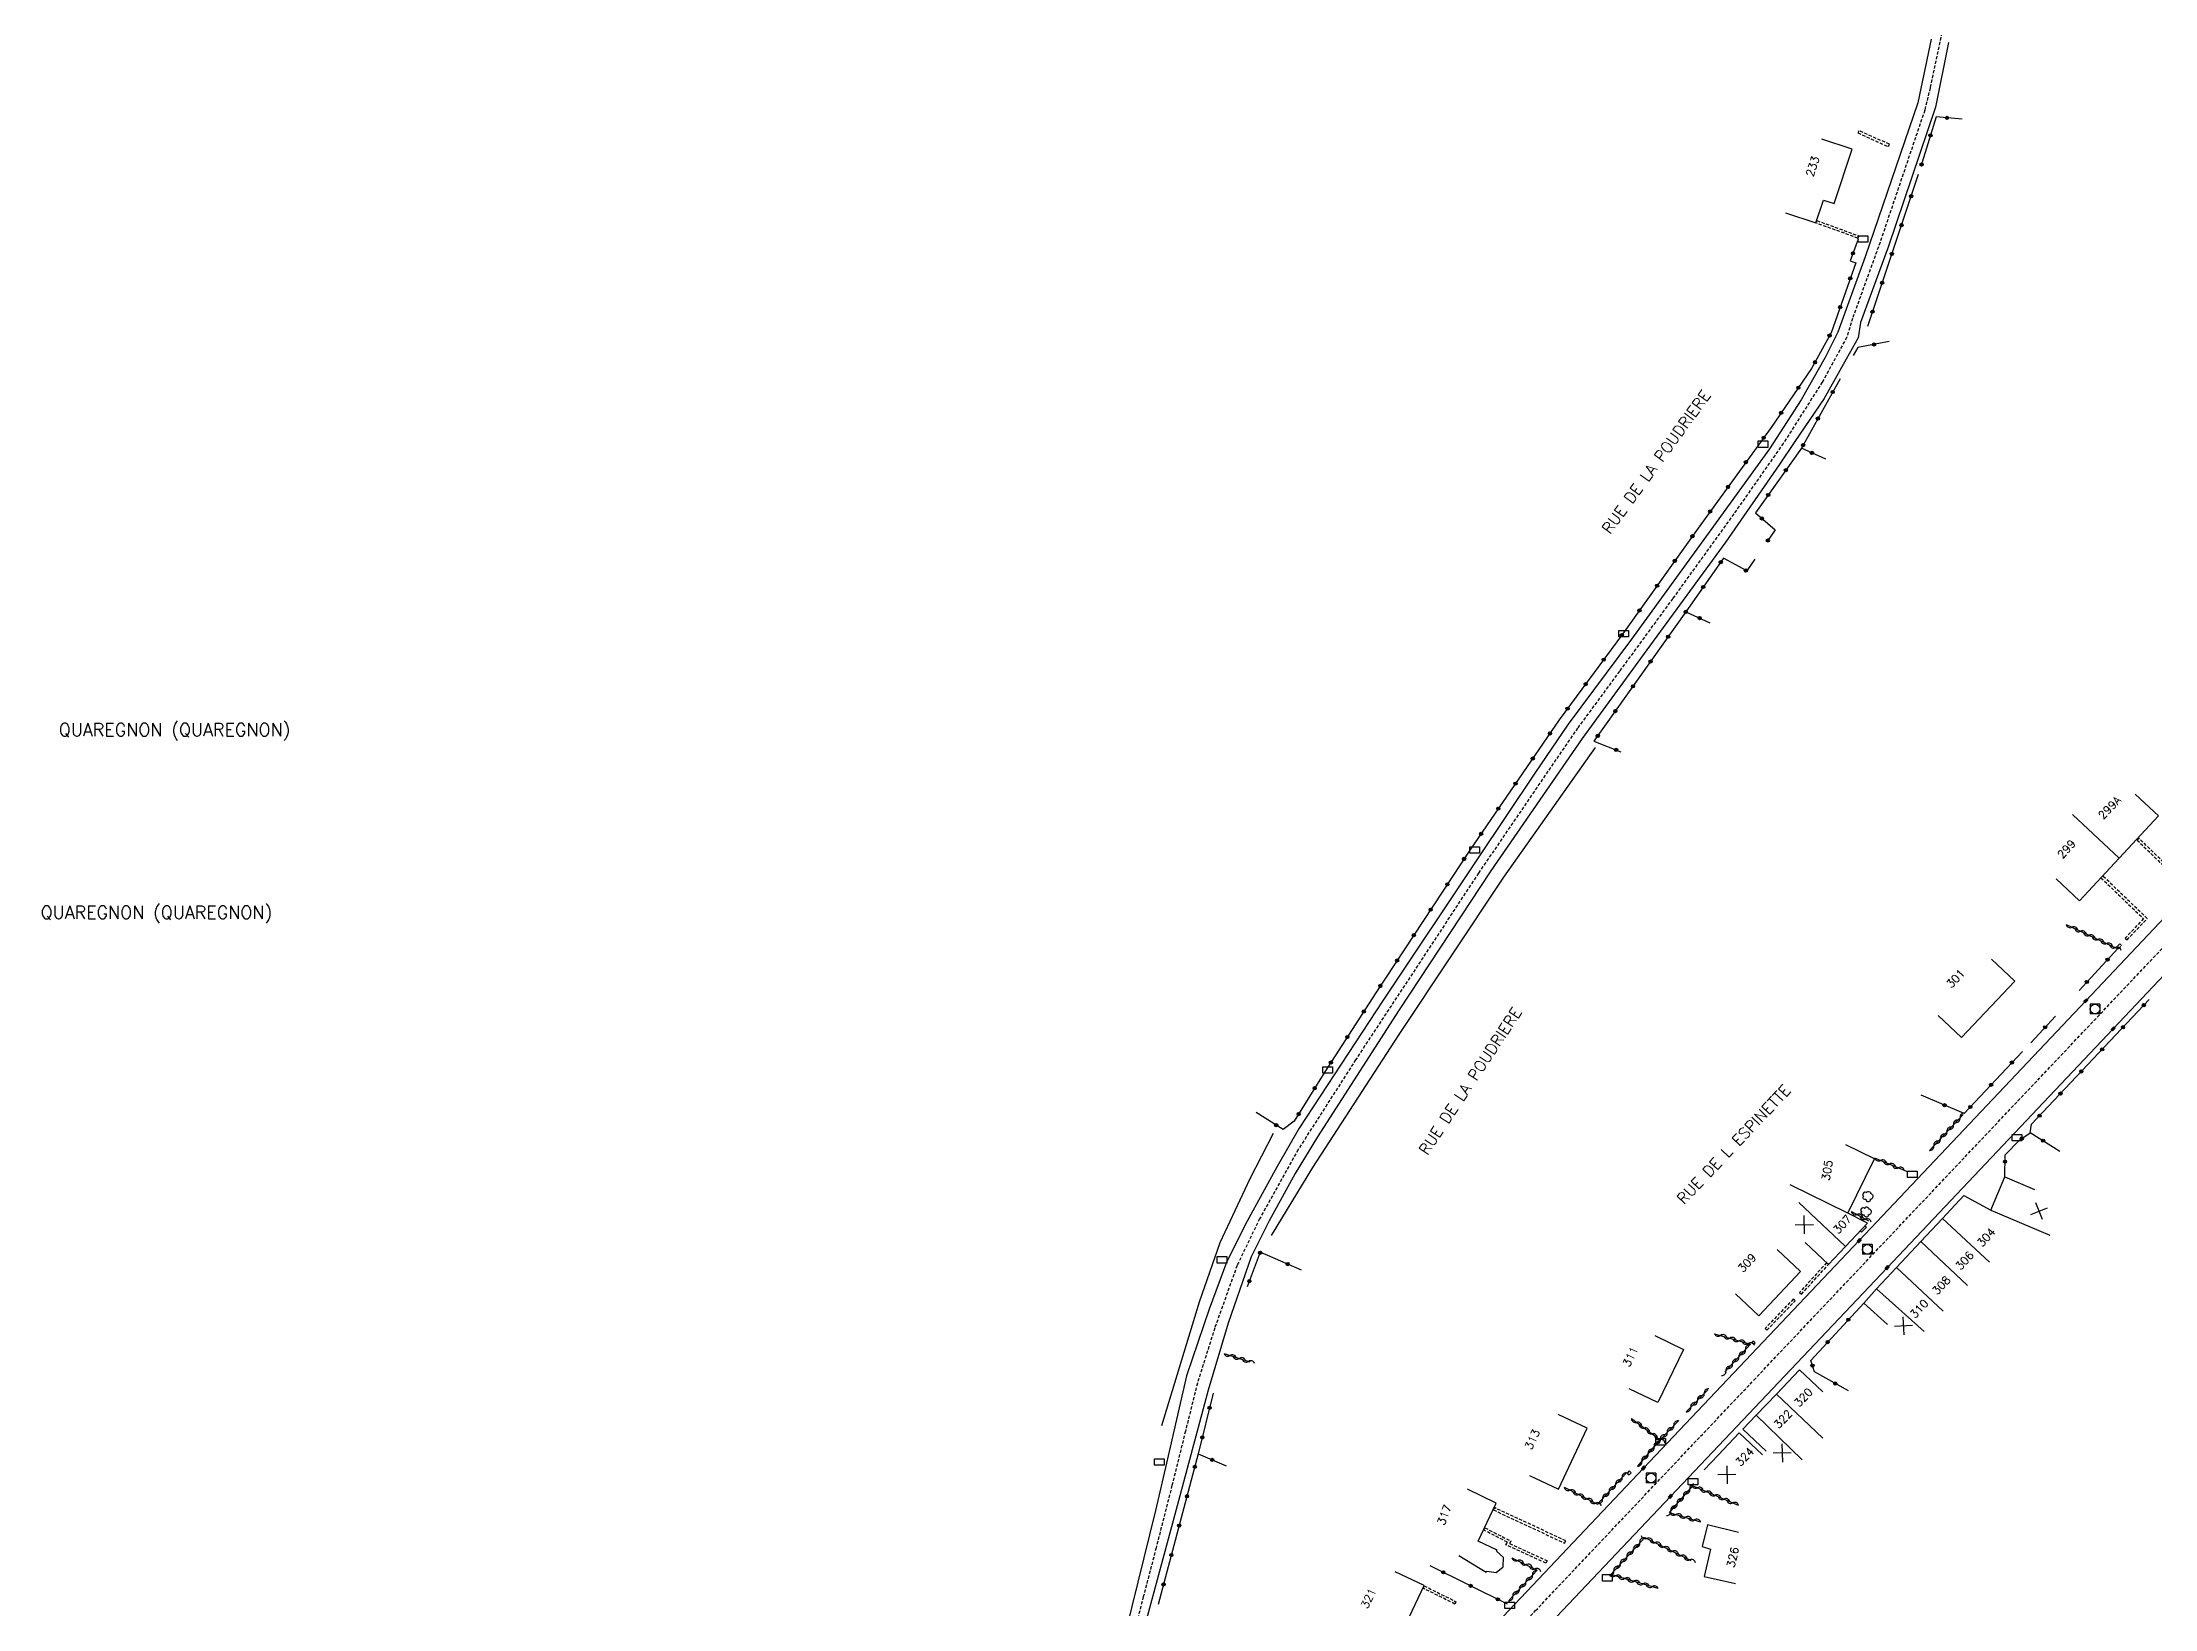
# Model space of a CAD drawing. Header units: millimetres. Extents: x 113000 to 114000, y 124000 to 125000.
# Drawn here: x 113016.6 to 113346.5, y 124377.4 to 124622.1 of the extents above; entities that cross this region are included whole.
import ezdxf
from ezdxf.enums import TextEntityAlignment as Align

# ---------------------------------------------------------------- set-up
doc = ezdxf.new("R2010")
doc.units = ezdxf.units.MM
doc.linetypes.add('DASHED', pattern=[0.75, 0.5, -0.25])
doc.layers.get('0').update_dxf_attribs({"linetype": 'CONTINUOUS'})
for name, color, linetype in [('W0001', 6, 'DASHED'), ('W0008', 7, 'CONTINUOUS'), ('W0100', 7, 'CONTINUOUS'), ('W0105', 7, 'CONTINUOUS'), ('W0112', 1, 'DASHED'), ('W0211', 2, 'CONTINUOUS'), ('W0300', 7, 'CONTINUOUS'), ('W0310', 3, 'CONTINUOUS'), ('W0322', 7, 'CONTINUOUS'), ('W0400', 7, 'CONTINUOUS'), ('W0420', 7, 'CONTINUOUS'), ('W0980', 7, 'CONTINUOUS'), ('W0989', 7, 'CONTINUOUS'), ('W0991', 7, 'CONTINUOUS'), ('W1102', 7, 'CONTINUOUS'), ('W1471', 7, 'CONTINUOUS')]:
    doc.layers.add(name, color=color, linetype=linetype)
doc.styles.get("Standard").update_dxf_attribs({"font": 'romans.shx', "width": 0.85})

# ---------------------------------------------------------------- blocks, each defined once
blk = doc.blocks.new('t322o')
at = {"color": 0, "linetype": 'Continuous'}
for radius in [0.25, 0.15]:
    blk.add_circle((0, 0), radius, dxfattribs=at)
blk = doc.blocks.new('t310o')
at = {"color": 0, "linetype": 'Continuous'}
for centre, start, end in [((-0.5, 0.38), 216.8699, 323.1304), ((0.5, -0.37), 36.8699, 143.1303)]:
    blk.add_arc(centre, 0.625, start, end, dxfattribs=at)
blk = doc.blocks.new('t991o')
at = {"color": 0, "linetype": 'Continuous'}
for p, q in [((-1, 1), (1, -1)), ((-1, -1), (1, 1))]:
    blk.add_line(p, q, dxfattribs=at)
blk = doc.blocks.new('T420')
for p, q in [((0.75, 0.75), (-0.75, 0.75)), ((-0.75, 0.75), (-0.75, -0.75)), ((0.75, 0.75), (0.75, -0.75)), ((0.75, -0.75), (-0.75, -0.75))]:
    blk.add_line(p, q)
blk.add_ellipse((0, 0), major_axis=(-0.53, 0.53), ratio=1, start_param=3.926991, end_param=10.210176)
blk = doc.blocks.new('T400')
for p, q in [((-0.15, 0.3), (0.15, 0.3)), ((-0.15, -0.25), (-0.15, 0.3)), ((-0.15, 0.15), (0.15, 0.15)), ((-0.15, 0), (0.15, 0)), ((0.15, 0.3), (0.15, -0.25)), ((-0.15, -0.15), (0.15, -0.15)), ((-0.15, -0.25), (-0.15, -0.3)), ((-0.15, -0.3), (0.15, -0.3)), ((0.15, -0.3), (0.15, -0.25))]:
    blk.add_line(p, q)
blk = doc.blocks.new('T300')
for p, q in [((-0.8, 0.51), (-0.86, 0.34)), ((-0.86, 0.34), (-0.86, 0.17)), ((-0.86, 0.17), (-0.74, 0.06)), ((-0.69, 0.63), (-0.8, 0.51)), ((-0.8, -0.06), (-0.74, 0.06)), ((-0.74, 0.06), (-0.69, 0.11)), ((-0.57, 0.69), (-0.69, 0.63)), ((-0.46, 0.69), (-0.57, 0.69)), ((-0.29, 0.63), (-0.46, 0.69)), ((-0.29, 0.63), (-0.17, 0.74)), ((-0.23, 0.57), (-0.29, 0.63)), ((-0.17, 0.74), (-0.06, 0.8)), ((-0.06, 0.8), (0.06, 0.8)), ((0.06, 0.8), (0.23, 0.74)), ((0.23, 0.74), (0.34, 0.63)), ((0.34, 0.63), (0.4, 0.51)), ((0.46, 0.46), (0.34, 0.46)), ((0.4, 0.51), (0.4, 0.46)), ((0.57, 0.4), (0.46, 0.46)), ((0.57, 0.4), (0.69, 0.29)), ((0.69, 0.29), (0.74, 0.17)), ((0.74, 0.06), (0.69, -0.17)), ((0.74, 0.17), (0.74, 0.06)), ((-0.8, -0.17), (-0.8, -0.06)), ((-0.8, -0.23), (-0.8, -0.17)), ((-0.74, -0.34), (-0.8, -0.23)), ((-0.69, -0.4), (-0.74, -0.34)), ((-0.51, -0.46), (-0.69, -0.4)), ((-0.4, -0.46), (-0.51, -0.46)), ((-0.4, -0.46), (-0.34, -0.46)), ((-0.34, -0.46), (-0.34, -0.4)), ((-0.34, -0.51), (-0.34, -0.46)), ((-0.29, -0.63), (-0.34, -0.51)), ((-0.17, -0.74), (-0.29, -0.63)), ((-0.06, -0.8), (-0.17, -0.74)), ((0.06, -0.8), (-0.06, -0.8)), ((0.17, -0.74), (0.06, -0.8)), ((0.23, -0.69), (0.17, -0.74)), ((0.29, -0.46), (0.23, -0.46)), ((0.29, -0.63), (0.23, -0.69)), ((0.46, -0.4), (0.29, -0.46)), ((0.34, -0.51), (0.29, -0.63)), ((0.34, -0.51), (0.34, -0.46)), ((0.57, -0.34), (0.46, -0.4)), ((0.63, -0.29), (0.57, -0.34)), ((0.69, -0.17), (0.63, -0.29))]:
    blk.add_line(p, q)
blk = doc.blocks.new('T1471')
at = {"color": 0, "linetype": 'Continuous', "flags": 128}
blk.add_lwpolyline([(-0.75, -0.5), (-0.75, 0.5), (0.75, 0.5), (0.75, -0.5), (-0.75, -0.5)], dxfattribs=at)

msp = doc.modelspace()

# ---------------------------------------------------------------- linework, layer by layer
at = {"layer": 'W0001'}
for points in [[(113216.06, 124341.42), (113249.8, 124377.12), (113283.91, 124413.14), (113325.16, 124456.73), (113360.47, 124494.07), (113382.83, 124517.73), (113409.57, 124544.96), (113435.88, 124570.69), (113453.67, 124587.64), (113463.59, 124596.16), (113471.29, 124604.87), (113478.78, 124612.07), (113480.82, 124614.85), (113485.31, 124619.36), (113491.59, 124628.92), (113498.16, 124640.49), (113505.42, 124652.75), (113513.68, 124663.59), (113523.22, 124675)], [(113313.25, 124623.59), (113311.43, 124614.94), (113310.59, 124611.45), (113303.61, 124590.82), (113299.31, 124578.95), (113298.42, 124576), (113294.59, 124569), (113288.5, 124559.43), (113280.77, 124548.41), (113271.23, 124535.2), (113262.92, 124523.85), (113256.38, 124514.97), (113253, 124510.07), (113240.89, 124492.3), (113221.7, 124463.15), (113212.72, 124449.13), (113206.7, 124438.33), (113203.18, 124431.03), (113199.7, 124421.27), (113196.99, 124412.67), (113195.12, 124405.15), (113193.02, 124396.68), (113190.54, 124386.95), (113188.54, 124379.27), (113186.03, 124369.53)]]:
    msp.add_lwpolyline(points, dxfattribs=at)
at = {"layer": 'W0008'}
for points in [[(113311.58, 124622.56), (113309.51, 124612.62), (113301.3, 124588.57), (113297.04, 124576.82), (113295.02, 124572.83), (113291.28, 124566.23), (113286.35, 124558.57), (113276.94, 124545.58), (113264.8, 124528.86), (113254.9, 124515.55), (113249.72, 124507.92), (113240.82, 124494.71), (113226.02, 124472.48), (113212.91, 124452.5), (113209.44, 124446.51), (113204.77, 124437.95), (113201.61, 124431.63), (113198.82, 124424.2), (113195.31, 124413.8), (113192.17, 124400.18), (113190.44, 124392.77), (113184.91, 124370.37)], [(113314.32, 124622.04), (113312.25, 124611.96), (113304.9, 124590.05), (113300.57, 124578.31), (113300.18, 124575.91), (113298.33, 124572.58), (113294.9, 124566.43), (113290.32, 124559.74), (113287.87, 124556.07), (113279.51, 124544.07), (113267.19, 124527.17), (113257.09, 124513.36), (113250.47, 124503.78), (113242.81, 124492.69), (113228.52, 124470.98), (113215.73, 124451.12), (113212.25, 124445.41), (113208.21, 124438), (113205.41, 124432.38), (113201.79, 124422.04), (113198.65, 124411.57), (113193.49, 124392.14), (113187.61, 124370.57)], [(113213.4, 124343.07), (113232.89, 124363.65), (113266.68, 124399.4), (113300.37, 124434.92), (113335.75, 124472.38), (113370.19, 124508.8)], [(113218.71, 124339.76), (113237.16, 124359.35), (113270.87, 124394.96), (113304.71, 124430.68), (113340.02, 124467.99), (113374.67, 124504.64)]]:
    msp.add_lwpolyline(points, dxfattribs=at)
at = {"layer": 'W0100'}
for points in [[(113288.86, 124595.46), (113293.6, 124593.85), (113294.8, 124597.41), (113296.43, 124596.89), (113299.26, 124605.37), (113294.52, 124606.95)], [(113331.1, 124491.4), (113334.76, 124487.99), (113340.96, 124494.64), (113347.1, 124501.25), (113343.44, 124504.65)], [(113312.69, 124470.06), (113316.32, 124466.62), (113324.65, 124475.43), (113321.01, 124478.87)], [(113291.93, 124434.62), (113295.57, 124431.2), (113298.22, 124434.02), (113301.66, 124437.66), (113298.56, 124439.22), (113302.74, 124447.68), (113298.26, 124449.9)], [(113304.8, 124421.84), (113301.07, 124425.17), (113303.05, 124427.39), (113306.2, 124430.74), (113310, 124434.76), (113313.39, 124438.39), (113316.71, 124441.98), (113320.91, 124439.66), (113323.12, 124444.87), (113327.73, 124442.91)], [(113281.03, 124426.6), (113284.67, 124423.18), (113291.19, 124430.1), (113287.55, 124433.53)], [(113268.42, 124420.08), (113272.92, 124417.91), (113268.92, 124409.61), (113264.41, 124411.78)], [(113294.66, 124411.3), (113291.04, 124414.74), (113287.42, 124410.93), (113284.25, 124407.64), (113282.2, 124405.46), (113285.84, 124402.04)], [(113248.87, 124398.25), (113253.39, 124396.12), (113257.87, 124405.64), (113253.35, 124407.77)], [(113285.25, 124401.44), (113281.63, 124404.88), (113278.34, 124401.43), (113276.14, 124399.12)], [(113237.84, 124385.74), (113242.09, 124383.12), (113242.19, 124383.28), (113243.65, 124383.09), (113244.75, 124383.97), (113244.79, 124385.42), (113243.71, 124386.42), (113243.79, 124386.57), (113240.82, 124387.96), (113243.68, 124393.93), (113239.17, 124396.09)], [(113281.52, 124389.33), (113276.66, 124390.54), (113275.82, 124387.14), (113277.13, 124386.73), (113276.15, 124382.48), (113281.02, 124381.35)], [(113223.14, 124373.23), (113227.65, 124371.08), (113232.39, 124381.03), (113227.88, 124383.18)]]:
    msp.add_lwpolyline(points, dxfattribs=at)
at = {"layer": 'W0105'}
for p, q in [((113301.25, 124437.23), (113301.48, 124437.01)), ((113300.53, 124436.46), (113300.74, 124436.26)), ((113301.48, 124437.01), (113300.74, 124436.26))]:
    msp.add_line(p, q, dxfattribs=at)
at = {"layer": 'W0112'}
for p, q in [((113300.3, 124608.27), (113300.14, 124607.91)), ((113305.08, 124606.15), (113300.3, 124608.27)), ((113293.6, 124593.85), (113293.74, 124594.22)), ((113300.17, 124591.48), (113293.6, 124593.85)), ((113343.76, 124497.48), (113350.58, 124490.82)), ((113345.34, 124485.22), (113338.39, 124491.88)), ((113342.19, 124481.88), (113345.34, 124485.22)), ((113340.88, 124480.5), (113341.35, 124481.01)), ((113341.35, 124481.01), (113341.06, 124481.28)), ((113291.33, 124426.54), (113295.56, 124431.19)), ((113295.56, 124431.19), (113295.27, 124431.46)), ((113285.95, 124420.92), (113290.35, 124425.52)), ((113290.35, 124425.52), (113290.06, 124425.79)), ((113284.1, 124418.96), (113283.8, 124419.23)), ((113283.91, 124418.74), (113284.1, 124418.96)), ((113264.41, 124398.31), (113264.73, 124398.67)), ((113264.73, 124398.67), (113264.44, 124398.94)), ((113243.41, 124393.21), (113243.24, 124392.85)), ((113254.52, 124388.03), (113243.41, 124393.21)), ((113245.74, 124387.6), (113251.6, 124384.9)), ((113232.23, 124380.64), (113232.4, 124381)), ((113237.21, 124378.16), (113232.23, 124380.64))]:
    msp.add_line(p, q, dxfattribs=at)
for points in [[(113300.14, 124607.91), (113304.92, 124605.78), (113305.08, 124606.15)], [(113293.74, 124594.22), (113300.3, 124591.85), (113300.17, 124591.48)], [(113350.57, 124491.39), (113344.04, 124497.76), (113343.76, 124497.48)], [(113338.39, 124491.88), (113338.12, 124491.59), (113344.77, 124485.2)], [(113344.77, 124485.2), (113341.9, 124482.15), (113342.19, 124481.88)], [(113341.06, 124481.28), (113340.59, 124480.77), (113340.88, 124480.5)], [(113295.27, 124431.46), (113291.03, 124426.81), (113291.33, 124426.54)], [(113290.06, 124425.79), (113285.66, 124421.2), (113285.95, 124420.92)], [(113283.8, 124419.23), (113283.61, 124419.01), (113283.91, 124418.74)], [(113264.44, 124398.94), (113264.11, 124398.58), (113264.41, 124398.31)], [(113243.24, 124392.85), (113254.35, 124387.66), (113254.52, 124388.03)], [(113245.4, 124387.82), (113241.73, 124389.7), (113241.91, 124390.05)], [(113241.91, 124390.05), (113245.94, 124388), (113245.74, 124387.6)], [(113251.6, 124384.9), (113251.43, 124384.54), (113245.19, 124387.42), (113245.4, 124387.82)], [(113232.4, 124381), (113237.38, 124378.52), (113237.21, 124378.16)]]:
    msp.add_lwpolyline(points, dxfattribs=at)
at = {"layer": 'W0211'}
for points in [[(113259.14, 124511.93), (113244.8, 124491.7), (113228.43, 124467.1), (113214.98, 124446.32), (113208.53, 124435.7)], [(113208.8, 124451.65), (113205.18, 124444.59), (113200.47, 124434.59), (113197.26, 124425.29), (113191.36, 124405.97)]]:
    msp.add_lwpolyline(points, dxfattribs=at)
at = {"layer": 'W0310'}
for p, q in [((113332.67, 124484.29), (113340.55, 124480.59)), ((113311.32, 124449), (113316.59, 124454.6)), ((113302.77, 124447.82), (113307.73, 124445.77)), ((113299.14, 124439.46), (113301.82, 124438.01)), ((113201.15, 124417.27), (113205.18, 124415.97)), ((113273.34, 124408.18), (113276.72, 124411.61)), ((113264.78, 124407.11), (113269.26, 124403.82))]:
    msp.add_line(p, q, dxfattribs=at)
for points in [[(113277.75, 124420.38), (113283.36, 124418.74), (113279.39, 124414.41)], [(113265.76, 124399.69), (113269.26, 124403.82), (113272.17, 124406.82)], [(113254.27, 124396.39), (113259.5, 124393.76), (113263.94, 124398.58)], [(113281.52, 124393.57), (113274.34, 124396.64), (113270.68, 124392.45), (113275.58, 124391)], [(113268.98, 124380.59), (113261.54, 124382.78), (113266.86, 124388.57), (113274.06, 124384.97)], [(113246.12, 124385.39), (113250.08, 124383.47), (113245.61, 124378.7)]]:
    msp.add_lwpolyline(points, dxfattribs=at)
at = {"layer": 'W0322'}
for p, q in [((113301.7, 124577.75), (113309.61, 124601.49)), ((113295.14, 124556.96), (113291.35, 124558.67)), ((113273.27, 124533.12), (113277.04, 124531.41)), ((113340.76, 124480.54), (113334.71, 124473.99)), ((113331.02, 124469.97), (113327.16, 124465.82)), ((113327.07, 124451.78), (113331.68, 124448.91)), ((113197.12, 124401.62), (113201.48, 124399.73)), ((113233.28, 124384.15), (113245.36, 124378.2))]:
    msp.add_line(p, q, dxfattribs=at)
for points in [[(113316.44, 124610.06), (113312.36, 124610.44), (113310, 124602.67)], [(113300.2, 124591.35), (113298.94, 124587.94), (113299.81, 124587.62), (113295.97, 124576.71), (113292.91, 124571.1), (113286.59, 124561.93), (113275.2, 124546.19), (113263.38, 124529.62), (113253.5, 124516.23), (113239.65, 124496.05), (113224.86, 124473.61), (113216.9, 124461.28), (113212.11, 124453.57), (113210.36, 124452.26), (113206.17, 124454.92)], [(113305.02, 124575.33), (113300.15, 124574.38), (113299.42, 124573.18)], [(113297.38, 124569.52), (113291.34, 124558.68), (113284.16, 124548.56), (113287.22, 124545.92), (113285.97, 124544.1)], [(113284.05, 124541.33), (113282.79, 124539.5), (113279.18, 124541.51), (113273.27, 124533.12), (113258.93, 124512.91), (113263.15, 124511.27)], [(113323.12, 124444.87), (113323.15, 124448.31), (113325.44, 124450.67), (113327.07, 124451.77), (113327.26, 124453.09), (113345.67, 124472.59)], [(113325.84, 124464.45), (113316.74, 124454.75), (113310.04, 124457.62)], [(113213.26, 124430.31), (113206.81, 124433.11), (113204.76, 124427.68)], [(113298.69, 124411.44), (113293.38, 124414.4), (113292.8, 124416.2), (113301.07, 124425.17)], [(113199.46, 124411.1), (113197.13, 124401.62), (113190.85, 124378.06)]]:
    msp.add_lwpolyline(points, dxfattribs=at)
at = {"layer": 'W1102'}
for p, q in [((113340.96, 124494.64), (113333.65, 124501.46)), ((113298.56, 124439.22), (113289.6, 124443.65)), ((113298.22, 124434.02), (113290.93, 124440.86)), ((113313.39, 124438.39), (113320.7, 124431.57)), ((113320.91, 124439.66), (113330.11, 124435.75)), ((113310, 124434.76), (113317.26, 124427.89)), ((113306.2, 124430.74), (113313.48, 124423.89)), ((113303.05, 124427.39), (113310.52, 124420.74)), ((113287.42, 124410.93), (113294.67, 124404.04)), ((113284.25, 124407.64), (113291.45, 124400.7))]:
    msp.add_line(p, q, dxfattribs=at)

# ---------------------------------------------------------------- block references
at = {"layer": 'W0300'}
for p in [(113301.77, 124441.79), (113301.49, 124439.37)]:
    msp.add_blockref('T300', p, dxfattribs=at)
at = {"layer": 'W0310'}
for p, rotation in [((113333.58, 124483.86), 334.8395894130613), ((113334.94, 124483.22), 334.8395894130613), ((113336.29, 124482.59), 334.8395894130613), ((113337.65, 124481.95), 334.8395894130613), ((113339.01, 124481.31), 334.8395894130613), ((113340.37, 124480.67), 334.8395894130613), ((113315.09, 124453.01), 46.77047051882639), ((113316.12, 124454.1), 46.77047051882639), ((113312.01, 124449.73), 46.77047051882639), ((113313.04, 124450.82), 46.77047051882639), ((113314.07, 124451.92), 46.77047051882639), ((113303.69, 124447.44), 337.5165955852377), ((113305.08, 124446.87), 337.5165955852377), ((113306.47, 124446.29), 337.5165955852377), ((113300.02, 124438.98), 331.6024957122262), ((113301.34, 124438.27), 331.6024957122262), ((113202.1, 124416.96), 342.0706094010923), ((113278.71, 124420.1), 343.6954844637984), ((113280.15, 124419.68), 343.6954844637984), ((113281.59, 124419.26), 343.6954844637984), ((113281.57, 124416.79), 227.4085714068201), ((113282.59, 124417.89), 227.4085714068201), ((113283.03, 124418.84), 343.6954844637984), ((113203.53, 124416.5), 342.0706094010923), ((113204.96, 124416.04), 342.0706094010923), ((113279.54, 124414.58), 227.4085714068201), ((113280.56, 124415.68), 227.4085714068201), ((113275.1, 124409.96), 45.4546739442012), ((113276.15, 124411.03), 45.4546739442012), ((113274.04, 124408.89), 45.4546739442012), ((113265.59, 124406.52), 323.7051828528564), ((113266.8, 124405.63), 323.7051828528564), ((113268.01, 124404.74), 323.7051828528564), ((113269.21, 124403.85), 323.7051828528564), ((113269.32, 124403.88), 45.9705103858263), ((113270.37, 124404.96), 45.9705103858263), ((113271.41, 124406.04), 45.9705103858263), ((113266.4, 124400.46), 49.62150763121726), ((113267.38, 124401.6), 49.62150763121726), ((113268.35, 124402.74), 49.62150763121726), ((113262.31, 124396.81), 47.32662276386402), ((113263.33, 124397.91), 47.32662276386402), ((113255.17, 124395.94), 333.3517837276275), ((113256.51, 124395.26), 333.3517837276275), ((113257.85, 124394.59), 333.3517837276275), ((113259.19, 124393.92), 333.3517837276275), ((113260.28, 124394.6), 47.32662276386402), ((113261.3, 124395.71), 47.32662276386402), ((113271.91, 124393.86), 228.8801100810149), ((113272.9, 124394.99), 228.8801100810149), ((113273.89, 124396.12), 228.8801100810149), ((113275.09, 124396.32), 156.8928813125708), ((113276.46, 124395.73), 156.8928813125708), ((113277.85, 124395.14), 156.8928813125708), ((113279.23, 124394.55), 156.8928813125708), ((113280.6, 124393.96), 156.8928813125708), ((113270.93, 124392.73), 228.8801100810149), ((113271.76, 124392.13), 343.4598628807706), ((113273.2, 124391.7), 343.4598628807706), ((113274.63, 124391.28), 343.4598628807706), ((113266.1, 124387.75), 47.4325496188203), ((113267.2, 124388.41), 333.4254033048591), ((113268.54, 124387.74), 333.4254033048591), ((113269.88, 124387.06), 333.4254033048591), ((113247.02, 124384.95), 334.1051762144876), ((113248.37, 124384.3), 334.1051762144876), ((113263.05, 124384.43), 47.4325496188203), ((113264.07, 124385.54), 47.4325496188203), ((113265.09, 124386.64), 47.4325496188203), ((113271.22, 124386.39), 333.4254033048591), ((113272.56, 124385.72), 333.4254033048591), ((113273.9, 124385.05), 333.4254033048591), ((113247.27, 124380.47), 226.8848602843396), ((113248.3, 124381.57), 226.8848602843396), ((113249.32, 124382.66), 226.8848602843396), ((113249.72, 124383.64), 334.1051762144876), ((113262.04, 124383.33), 47.4325496188203), ((113262.27, 124382.57), 163.5505340459118), ((113263.71, 124382.14), 163.5505340459118), ((113265.14, 124381.72), 163.5505340459118), ((113266.58, 124381.29), 163.5505340459118), ((113268.02, 124380.87), 163.5505340459118), ((113246.25, 124379.38), 226.8848602843396)]:
    msp.add_blockref('t310o', p, dxfattribs=dict(at, rotation=rotation))
at = {"layer": 'W0322'}
for p, rotation in [((113314.07, 124610.28), 174.6724988588127), ((113311.48, 124607.54), 253.1001976797538), ((113310.1, 124602.99), 253.1001976797538), ((113308.46, 124598.03), 71.57441636191912), ((113306.96, 124593.52), 71.57441636191912), ((113299.38, 124589.12), 249.7610680130576), ((113305.45, 124589.01), 71.57441636191912), ((113298.96, 124585.2), 250.611615909751), ((113303.95, 124584.51), 71.57441636191912), ((113297.38, 124580.72), 250.611615909751), ((113302.45, 124580), 71.57441636191912), ((113295.73, 124576.27), 241.4061065523633), ((113293.46, 124572.1), 241.4061065523633), ((113302.69, 124574.87), 191.0427093736546), ((113290.86, 124568.13), 235.4457464362278), ((113296.22, 124567.45), 240.888565691821), ((113288.17, 124564.21), 235.4457464362278), ((113293.91, 124563.3), 240.888565691821), ((113285.44, 124560.33), 234.1016406377461), ((113291.6, 124559.15), 240.888565691821), ((113282.65, 124556.48), 234.1016406377461), ((113292.97, 124557.94), 155.7634957103861), ((113279.87, 124552.63), 234.1016406377461), ((113288.9, 124555.24), 234.6358536148871), ((113286.15, 124551.37), 234.6358536148871), ((113277.08, 124548.79), 234.1016406377461), ((113285.15, 124547.71), 319.2005010212891), ((113274.31, 124544.93), 234.4908253311889), ((113286.09, 124544.26), 235.6556979332654), ((113271.55, 124541.07), 234.4908253311889), ((113278.74, 124540.88), 234.7926388605032), ((113282.66, 124539.57), 150.9197407046798), ((113268.79, 124537.2), 234.4908253311889), ((113276, 124536.99), 234.7926388605032), ((113266.03, 124533.33), 234.4908253311889), ((113273.26, 124533.11), 234.648290824004), ((113263.27, 124529.47), 233.5796195348869), ((113270.51, 124529.24), 234.648290824004), ((113275.43, 124532.14), 335.5663570267303), ((113260.45, 124525.65), 233.5796195348869), ((113267.77, 124525.36), 234.648290824004), ((113257.63, 124521.82), 233.5796195348869), ((113265.02, 124521.49), 234.648290824004), ((113254.81, 124518), 233.5796195348869), ((113262.27, 124517.62), 234.648290824004), ((113252.06, 124514.13), 235.5399558305246), ((113259.52, 124513.74), 234.648290824004), ((113249.37, 124510.21), 235.5399558305246), ((113262.4, 124511.56), 338.8143403878085), ((113246.68, 124506.29), 235.5399558305246), ((113243.99, 124502.38), 235.5399558305246), ((113241.31, 124498.46), 235.5399558305246), ((113238.65, 124494.53), 236.5966772249141), ((113236.03, 124490.56), 236.5966772249141), ((113233.42, 124486.6), 236.5966772249141), ((113230.8, 124482.63), 236.5966772249141), ((113228.19, 124478.66), 236.5966772249141), ((113339.15, 124478.8), 227.2577039890337), ((113225.57, 124474.7), 236.5966772249141), ((113335.92, 124475.31), 227.2577039890337), ((113222.99, 124470.71), 237.1719716879037), ((113344.83, 124471.7), 46.65420680678019), ((113220.41, 124466.72), 237.1719716879037), ((113329.4, 124468.23), 227.1034583584162), ((113341.57, 124468.24), 46.65420680678019), ((113338.31, 124464.79), 46.65420680678019), ((113217.84, 124462.73), 237.1719716879037), ((113324.21, 124462.72), 226.8348367630575), ((113335.05, 124461.34), 46.65420680678019), ((113215.3, 124458.71), 238.1443659738817), ((113320.96, 124459.25), 226.8348367630575), ((113331.79, 124457.88), 46.65420680678019), ((113212.8, 124454.68), 238.1443659738817), ((113313.68, 124456.06), 156.8572523522799), ((113317.71, 124455.79), 226.8348367630575), ((113328.52, 124454.43), 46.65420680678019), ((113209.3, 124452.94), 147.6251476177111), ((113325.76, 124450.89), 33.95668425817372), ((113329.09, 124450.52), 328.1769464855606), ((113323.14, 124447.24), 89.50080240791986), ((113206.78, 124433.02), 249.3516160995546), ((113211.09, 124431.25), 156.540306314049), ((113205.1, 124428.58), 249.3516160995546), ((113298.66, 124422.56), 47.3224603730994), ((113295.44, 124419.07), 47.3224603730994), ((113293.06, 124415.39), 107.8601194653581), ((113296.62, 124412.59), 150.8403131268447), ((113198.89, 124408.8), 256.1842228830184), ((113197.76, 124404.18), 256.1842228830184), ((113199.3, 124400.68), 336.5571572686824), ((113196.59, 124399.58), 255.0819882135717), ((113195.36, 124394.99), 255.0819882135717), ((113194.14, 124390.4), 255.0819882135717), ((113192.92, 124385.81), 255.0819882135717), ((113191.7, 124381.22), 255.0819882135717), ((113235.41, 124383.1), 333.7356330152152), ((113239.67, 124381), 333.7356330152152), ((113243.93, 124378.9), 333.7356330152152)]:
    msp.add_blockref('t322o', p, dxfattribs=dict(at, rotation=rotation))
at = {"layer": 'W0400'}
for p, rotation in [((113335.75, 124472.38), 316.6368464456845), ((113340.02, 124467.99), 136.5707885971841), ((113300.37, 124434.92), 316.5222850825316), ((113304.71, 124430.68), 136.5477601300435), ((113266.68, 124399.4), 316.6077830993706), ((113270.87, 124394.96), 136.578903081661)]:
    msp.add_blockref('T400', p, dxfattribs=dict(at, rotation=rotation))
at = {"layer": 'W0420'}
for p in [(113337.18, 124471.08), (113301.63, 124433.54), (113267.84, 124397.83)]:
    msp.add_blockref('T420', p, dxfattribs=at)
at = {"layer": 'W0991'}
for p, rotation in [((113328.46, 124439.52), 66.96771242414744), ((113291.79, 124437.4), 46.80841379872575), ((113307.29, 124421.62), 48.31640817393861), ((113288.32, 124401.75), 226.7480132625661), ((113279.7, 124398.35), 226.4509468140094)]:
    msp.add_blockref('t991o', p, dxfattribs=dict(at, rotation=rotation))
at = {"layer": 'W1471'}
for p in [(113300.96, 124591.34), (113285.34, 124559.31), (113263.59, 124529.73), (113240.29, 124495.91), (113217.34, 124461.55), (113325, 124451.01), (113308.64, 124445.27), (113200.83, 124431.91), (113191.03, 124400.34), (113269.36, 124403.49), (113274.38, 124397.27), (113261.02, 124382.25), (113245.76, 124377.97)]:
    msp.add_blockref('T1471', p, dxfattribs=at)

# ---------------------------------------------------------------- texts
at = {"layer": 'W0980'}
for p in [(113037.23, 124514.57), (113034.39, 124486.04)]:
    msp.add_text('QUAREGNON (QUAREGNON)', height=2, dxfattribs=at).set_placement(p, align=Align.MIDDLE)
at = {"layer": 'W0989'}
for s, rotation, p in [('RUE DE LA POUDRIERE', 54.0203, (113268.66, 124556.54)), ('RUE DE LA POUDRIERE', 56.5967, (113239.6, 124459.84)), ('RUE DE L ESPINETTE', 46.6373, (113280.75, 124449.94))]:
    msp.add_text(s, height=1.75, rotation=rotation, dxfattribs=at).set_placement(p, align=Align.MIDDLE)
at = {"layer": 'W0991'}
for s, rotation, p in [('233', 71.521, (113293.08, 124602.7)), ('299A', 45.5361, (113339.47, 124502.54)), ('299', 47.007, (113332.74, 124496.09)), ('301', 46.6092, (113315.4, 124475.84)), ('305', 80.6127, (113295.35, 124445.88)), ('307', 46.655, (113297.72, 124437.45)), ('304', 47.2308, (113320.19, 124435.43)), ('309', 46.7206, (113282.83, 124431.44)), ('306', 46.9939, (113316.81, 124431.8)), ('308', 46.5922, (113313.18, 124427.94)), ('310', 46.7836, (113309.72, 124424.27)), ('311', 64.2559, (113264.61, 124416.8)), ('320', 46.4599, (113291.64, 124410.44)), ('322', 46.0753, (113288.45, 124407.04)), ('313', 64.7719, (113249.3, 124403.87)), ('324', 46.4212, (113282.48, 124401.16)), ('317', 69.3568, (113235.55, 124392.08)), ('326', 76.9974, (113280.6, 124385.46)), ('321', 64.5219, (113223.7, 124379.06))]:
    msp.add_text(s, height=1.25, rotation=rotation, dxfattribs=at).set_placement(p, align=Align.MIDDLE)

doc.saveas('drawing.dxf')
